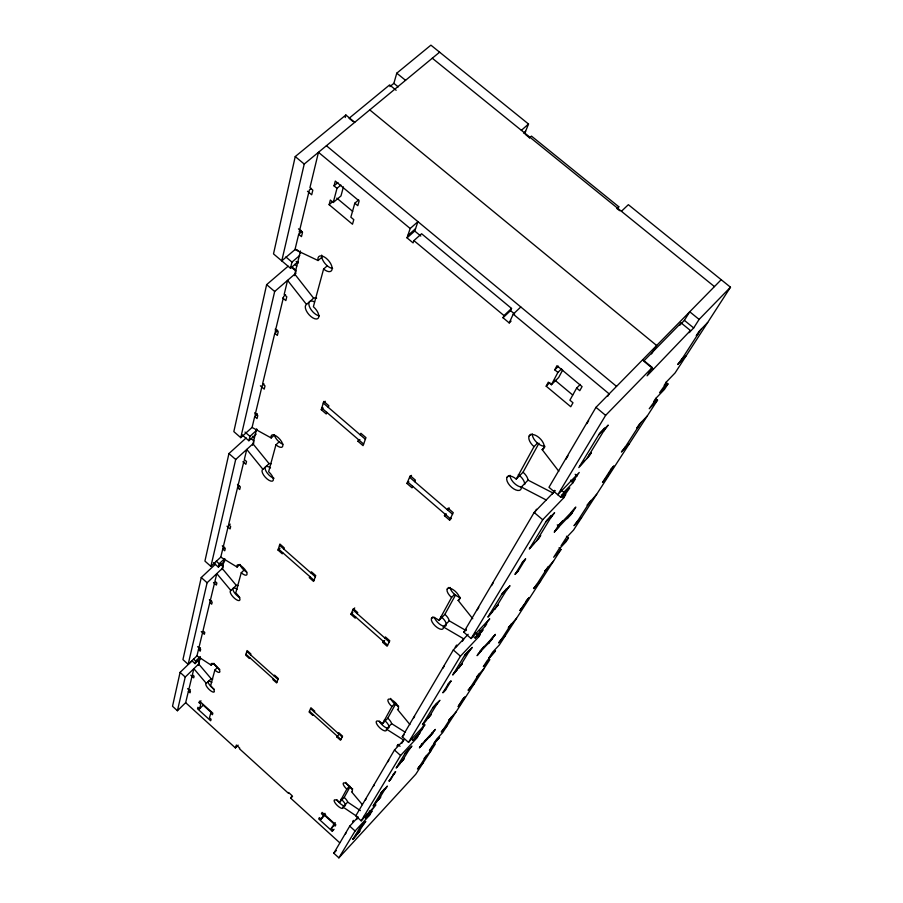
<?xml version="1.0" encoding="UTF-8"?>
<svg xmlns="http://www.w3.org/2000/svg" width="903" height="903" viewBox="0 0 903 903"><rect width="100%" height="100%" fill="white"/><g stroke="black" fill="none" stroke-linecap="round" stroke-linejoin="round"><path stroke-width="1.35" d="M192.395 660.499L180.081 672.385L172.518 706.27L177.417 710.74L185.657 702.681L188.388 691.326L190.273 689.497M215.49 564.161L201.256 577.536L182.937 659.608L188.174 664.348L196.944 655.883L198.468 649.596L200.443 647.688M246.214 437.91L228.933 453.566L204.925 561.09L210.896 566.395L220.783 557.117L222.736 549.001L224.599 547.263M288.147 266.193L266.633 284.648L233.832 431.611L240.762 437.662L252.072 427.435L254.702 416.565L257.434 414.093M354.744 122.323L345.86 114.997L295.236 156.569L273.507 253.89L281.77 260.888L295.394 249.251M177.417 710.74L185.228 677.047L199.371 663.355M188.174 664.348L207.103 582.751L223.131 567.637M210.896 566.395L235.694 459.492L253.991 442.854M240.762 437.662L274.67 291.488L296.139 272.966M281.77 260.888L304.232 164.064L439.603 52.182M188.58 690.535L192.215 675.489M191.978 660.815L195.082 663.626L195.691 661.064L200.342 656.571M198.683 648.704L202.769 631.773M211.573 600.856L209.823 602.515L202.994 630.836L204.8 632.461L204.349 634.312L201.256 631.536M210.072 601.511L214.7 582.311M213.469 562.727L218.368 567.095L219.169 563.799L224.655 558.641M223.018 547.861L228.312 525.896L230.22 524.124M239.532 485.814L237.545 487.643L228.606 524.688L230.671 526.517L230.084 528.932L226.992 526.201M237.861 486.322L243.979 460.97M242.049 434.806L248.867 440.743L249.928 436.352L257.231 429.726M277.752 330.667L274.805 333.252L262.604 383.786L265.019 385.874L264.229 389.137L260.38 385.807M282.391 261.396L290.484 268.259L291.974 262.107L299.762 255.425M301.884 231.552L298.69 234.272L294.988 249.589L318.093 260.538A9.515 4.741 49.9 0 1 324.482 257.073A9.515 4.741 49.9 0 1 332.135 268.846A9.515 4.741 49.9 0 1 323.601 269.026L313.375 306.738A9.086 4.357 49.2 0 1 318.499 317.833A9.086 4.357 49.2 0 1 309.007 314.673A9.086 4.357 49.2 0 1 306.489 304.435L287.56 280.359L284.163 294.48L286.793 296.726L285.845 300.597L282.695 297.922M198.355 665.353L200.037 658.524M221.946 569.635L224.644 558.697M252.614 445.202L256.655 428.79M294.401 275.641L300.473 251.023M519.993 610.507L528.786 597.989L520.105 610.484M345.217 117.503L345.86 114.997M199.574 708.776L200.782 704.171L199.123 702.669L199.529 701.112L212.86 713.201L212.419 714.736L210.76 713.223L209.473 717.772L211.121 719.273L210.692 720.775L197.52 708.799L197.915 707.275L199.574 708.776L203.277 705.119M358.694 199.868L354.811 203.198L350.861 217.194L353.795 219.643L352.486 224.226L329.121 204.688L330.329 200.037L333.263 202.486L340.984 195.928L343.411 186.898M333.263 202.486L336.988 188.343L334.031 185.871L335.284 181.074L359.146 200.94L357.791 205.681L354.811 203.198M217.307 667.678L214.858 670.071L210.613 685.749A5.858 1.851 45.5 0 1 214.225 691.901A5.858 1.851 45.5 0 1 208.367 688.684A5.858 1.851 45.5 0 1 206.358 683.424L193.852 668.694L192.418 674.665L194.111 676.2L193.716 677.848L190.804 675.218M244.002 570.143L241.248 572.762L235.773 592.932A6.637 2.37 46.1 0 1 239.78 600.19A6.637 2.37 46.1 0 1 233.064 596.883A6.637 2.37 46.1 0 1 230.908 590.528L216.799 573.608L214.959 581.25L216.878 582.977L216.37 585.076L213.492 582.503M279.095 441.917L275.934 444.807L268.642 471.727A7.664 3.149 47.2 0 1 273.146 480.531A7.664 3.149 47.2 0 1 265.268 477.202A7.664 3.149 47.2 0 1 262.931 469.3L246.767 449.423L244.318 459.571L246.553 461.512L245.864 464.3L242.907 461.715M389.882 86.62L393.866 83.336L396.778 73.177L430.912 45.15L528.526 124.027L524.598 133.779M282.662 552.636L282.289 553.832L278.034 550.085L279.896 544.035L284.174 547.805L283.802 549.013M326.762 412.344L326.243 413.98L321.254 409.68L323.793 401.406L328.839 405.74L328.308 407.4M249.679 657.565L249.386 658.49L245.684 655.16L247.106 650.544L250.831 653.885L250.549 654.81M185.657 702.681L235.401 747.921L236.372 745.043L239.679 748.056L239.442 748.768L288.317 793.195L288.621 792.518L291.974 795.577L290.743 798.241L339.663 842.713M407.027 237.861L410.176 228.504L417.942 221.653L414.748 231.033L407.027 237.861L413.089 242.907L413.89 240.593L421.599 233.742L511.538 308.431L510.534 310.621L503.016 317.754L509.213 322.924L511.087 321.129M273.237 678.706L272.92 679.598L276.645 682.95L278.271 678.48L274.523 675.117L274.196 676.02M309.74 576.498L309.323 577.672L313.601 581.442L315.734 575.595L311.422 571.791L310.993 572.976M360.297 434.896L360.884 433.282L365.963 437.65L363.051 445.653L358.006 441.319L358.581 439.716M355.726 617.031L355.24 618.149L350.917 614.333L353.333 608.701L357.69 612.539L357.193 613.668M412.705 486.299L412.039 487.823L406.948 483.444L410.255 475.712L415.391 480.136L414.714 481.683M313.228 714.578L312.856 715.424L309.097 712.049L310.925 707.76L314.718 711.158L314.346 712.015M503.016 317.754L503.998 315.576L511.538 308.431M509.213 322.924L513.231 314.154L520.794 306.975M338.354 733.541L338.76 732.705L342.564 736.126L340.521 740.257L336.74 736.859L337.135 736.035M384.87 638.037L385.4 636.942L389.791 640.814L387.105 646.232L382.748 642.394L383.278 641.311M451.41 518.288L449.581 520.139L444.445 515.715L445.168 514.225M449.581 520.139L453.272 512.69L448.08 508.231L447.346 509.743L449.197 507.892M529.44 137.922L531.472 136.116L618.781 206.753L617.607 209.056L619.605 210.681M525.58 558.957L522.498 562.151L515.082 574.41L518.198 571.035L525.58 558.957L522.352 562.377M580.302 384.396L576.645 388.076L569.895 400.187L572.987 402.772L570.764 406.734L546.191 386.191L548.313 382.15L551.394 384.723L558.686 377.488L562.637 370.083M551.394 384.723L557.896 372.454L554.781 369.858L556.97 365.692L582.074 386.597L579.771 390.694L576.645 388.076M334.042 829.293L332.248 831.223L318.703 818.908L319.38 817.61L321.073 819.156L324.956 813.31M356.595 819.574L358.028 817.159L343.027 807.068A5.971 1.908 43.7 0 1 338.907 806.853A5.971 1.908 43.7 0 1 334.121 800.397A5.971 1.908 43.7 0 1 339.551 802.383L346.808 789.12L349.179 786.581M401.903 743.214L403.743 740.11L386.439 729.139A6.761 2.449 43.7 0 1 381.551 729.285A6.761 2.449 43.7 0 1 376.201 721.802A6.761 2.449 43.7 0 1 382.556 723.709L391.925 706.575L394.588 703.764M462.404 641.254L463.803 638.884L443.373 626.942A7.8 3.273 43.9 0 1 437.402 627.687A7.8 3.273 43.9 0 1 431.352 618.803A7.8 3.273 43.9 0 1 438.982 620.485L451.556 597.493L454.57 594.366M552.963 492.993L528.052 480.136L521.313 487.033A9.233 4.594 44.4 0 1 513.717 488.862A9.233 4.594 44.4 0 1 506.775 477.947A9.233 4.594 44.4 0 1 516.268 479.098L534.012 446.635L537.499 443.113M339.551 802.383L344.212 797.405L350.217 786.479M382.556 723.709L387.759 718.212L395.886 703.437M438.982 620.485L444.874 614.367L455.586 594.896M516.268 479.098L523.04 472.224L538.989 443.226M332.248 831.223L332.959 829.959L331.266 828.412L335.216 822.622M393.098 774.503L395.525 771.76L389.103 781.084L395.604 771.715M602.662 482.123L605.597 479.03L613.927 466.004L610.947 469.255L602.504 482.484L606.094 478.251M442.955 692.68L445.608 689.892L451.026 680.975L448.272 683.966L442.955 692.68L445.71 689.734M559.013 547.816L560.989 549.509L499.325 644.956L492.677 652.079L488.895 657.948L495.499 650.871L487.033 660.861L483.342 666.595L489.866 659.574L442.662 732.638L436.68 739.105L433.745 743.677L439.682 737.243L432.289 745.934L429.41 750.416L435.302 744.027L415.775 774.243L338.885 857.85L333.794 853.211L349.732 826.132L358.028 817.159M403.743 740.11L394.476 750.032L355.737 815.894L361.2 820.838L375.908 804.912L365.839 817.926L364.044 816.301M410.989 738.473L413.043 740.291L421.633 730.143L422.728 728.349L420.99 730.222L424.952 724.714L408.506 742.356L402.253 736.792L453.317 649.968L468.149 634.301M473.149 636.254L475.192 638.049L477.371 634.482L485.261 626.106L486.74 623.691L484.764 625.779L486.254 623.352L489.731 618.803L471.084 638.545L463.781 632.168L534.158 512.475L555.21 490.679M721.204 279.704L595.98 407.332L548.968 487.293L560.774 497.282L569.804 487.88L563.483 496.898L561.35 495.092M345.465 833.875L346.21 832.6M352.621 821.719L353.4 820.387M365.365 800.058L366.212 798.624M373.436 786.355L374.316 784.842M387.861 761.827L388.821 760.202M413.506 718.257L414.612 716.384M443.012 668.13L444.287 665.962M456.546 645.137L455.202 647.428L457.132 645.385M477.315 609.852L478.793 607.324M491.582 585.595L493.173 582.909M534.632 512.452L536.517 509.247M565.865 459.39L567.987 455.778M586.916 423.62L588.632 420.708M607.775 396.236L609.175 393.889L513.231 314.154M552.376 493.997L554.532 490.363M338.885 857.85L355.082 830.986L369.553 815.296L370.388 813.93L368.605 812.316M361.2 820.838L400.582 755.495L416.746 738.135L417.829 736.374L416.102 738.225L419.985 732.83L413.043 740.291M408.506 742.356L460.44 656.199L478.725 636.807L480.159 634.459L478.206 636.525L479.651 634.166L483.06 629.707L475.192 638.049M471.084 638.545L542.703 519.744L563.698 497.869L565.718 494.562L563.483 496.898M642.755 359.665L652.259 367.498L605.62 415.369L557.772 494.742L579.241 472.45L572.739 481.728L570.809 480.103M560.774 497.282L563.844 492.225L572.92 482.789L575.008 479.369L572.739 481.728M356.132 835.591L352.734 839.497L360.06 827.441L363.13 824.112L362.724 824.778M376.732 801.808L373.12 805.961L381.393 792.36L384.633 788.861L384.17 789.606M400.029 763.599L396.18 768.024L405.582 752.56L409.003 748.88L408.483 749.727M426.588 720.041L422.469 724.782L433.259 707.038L436.883 703.155L436.296 704.137M457.155 669.913L452.719 675.015L465.214 654.461L469.086 650.352L468.397 651.492M492.699 611.624L487.902 617.144L502.553 593.045L506.685 588.688L505.872 590.02M534.553 542.985L529.327 549.001L546.744 520.365L551.169 515.737L550.209 517.317M584.557 460.993L578.812 467.596L599.852 432.988L604.626 428.067L603.452 429.986M357.633 833.954L364.259 823.118M367.058 813.998L368.842 815.601L372.07 811.187L365.839 817.926M378.312 800.092L385.784 787.867M401.7 761.793L410.199 747.898M428.361 718.145L438.102 702.195M459.04 667.915L470.316 649.438M494.709 609.502L507.926 587.853M536.709 540.728L552.41 515.015M586.871 458.589L605.834 427.537M651.492 353.92L656.639 345.499L369.756 109.906M464.695 697.432C463.736 696.789 454.288 712.253 460.677 703.663M652.259 367.498L647.101 375.806L690.445 330.532L681.11 322.924L643.692 361.098L653.129 368.864M681.11 322.924L679.79 325.046L684.384 320.362L689.734 311.772L699.114 319.414L693.685 327.947L689.102 332.654L690.445 330.532M421.949 743.835L419.41 747.887L423.135 743.62M424.658 741.182L425.178 740.358M481.333 650.77L477.077 655.668L484.008 646.492L483.342 647.564M561.971 522.115L562.896 520.647L558.788 524.948L554.239 532.228L559.228 526.494L557.286 524.846M613.758 466.377L610.789 469.492M430.065 736.148L429.546 736.961L435.336 729.398L421.441 744.648M431.611 733.676L432.131 732.852M489.087 642.485L488.41 643.557L495.386 634.346L491.119 639.256M568.021 517.238L567.107 518.706L571.136 514.462L575.798 507.08L570.809 512.836M462.347 699.972L464.989 696.981L458.058 706.62M418.902 767.415L426.555 755.54L430.923 750.799M442.763 730.369L451.376 717.005M469.684 688.583L479.425 673.446M500.262 641.107L511.403 623.815M535.31 586.69L548.155 566.734M575.888 523.684L590.878 500.409M623.42 449.886L641.13 422.39M679.857 362.261L701.1 329.29M523.074 606.951L520.094 610.304M566.452 536.235L568.461 537.94L565.955 541.834L558.573 549.656L553.674 557.275L560.989 549.509M655.476 398.381L657.542 400.085L573.563 530.05L566.113 537.951L561.068 545.784L568.461 537.94M665.85 382.24L667.96 383.978L664.45 389.407L656.075 398.121L653.783 401.688L655.871 399.51L649.234 408.743L657.542 400.085M621.411 211.291L628.364 204.688L730.482 287.21L675.083 372.939L666.606 381.743L664.236 385.423L666.358 383.222L659.551 392.715L667.96 383.978M426.555 755.54L424.162 758.576L425.618 756.996M363.446 824.439L365.783 821.459L359.665 828.096M358.412 832.679L359.925 831.042L353.118 838.864M419.805 766.015L417.468 768.984L423.202 762.742M379.192 798.647L380.784 796.931L373.56 805.25M443.779 728.789L441.251 732.006L447.29 725.47M333.794 853.211L336.288 850.524M368.842 815.601L370.388 813.93M419.918 747.086L433.248 732.705M389.137 780.993L391.597 778.352M380.942 793.105L387.398 786.118L384.87 789.357M455.97 712.038L448.791 720.301L450.326 718.641M405.063 753.407L411.892 746.059L409.149 749.592M484.279 668.231L476.615 677.036L478.24 675.297M402.704 760.168L404.375 758.362L396.677 767.211M470.824 686.799L468.093 690.298L474.436 683.458M343.027 807.068L347.678 802.09A5.96 1.919 43.7 0 0 344.212 797.405M429.512 716.271L431.284 714.363L423.033 723.856M501.571 639.076L498.58 642.913L505.285 635.723M331.266 828.412L333.06 826.482M479.73 651.413L494.697 635.441M477.732 654.607L492.654 638.681M402.253 736.792L404.138 734.782M432.661 708.008L439.908 700.265L436.905 704.148M516.516 618.329L508.321 627.754L510.037 625.926M398.754 744.411L397.038 746.239L398.042 744.524L400.063 746.318M460.361 665.748L462.257 663.728L453.374 673.943M536.822 584.343L533.526 588.587L540.626 581.024M321.073 819.156L325.577 814.348M448.159 684.135L450.947 681.167M526.077 601.026L528.695 598.226M464.537 655.589L472.246 647.395L468.939 651.706M553.584 560.966L544.769 571.102L546.586 569.183M496.266 606.963L498.275 604.829L488.67 615.891M577.649 520.952L574.003 525.681L581.543 517.712M386.439 729.139L391.631 723.642A6.75 2.472 43.7 0 0 387.759 718.212M463.781 632.168L466.456 629.346M501.752 594.377L509.981 585.686L506.301 590.517M596.646 494.336L587.108 505.296L589.038 503.276M557.873 526.415L574.861 508.57M555.142 530.783L572.062 512.994M515.195 574.116L518.333 570.809M538.549 537.725L540.705 535.468L538.865 538.481L530.23 547.523M625.497 446.669L621.411 451.997L629.436 443.576M290.743 798.241L292.549 796.356M336.74 736.859L338.399 735.121M443.373 626.942L449.242 620.812L466.072 630.587M545.773 521.945L554.611 512.712L550.48 518.187M647.282 415.978L639.076 424.545L636.897 427.92L638.952 425.776M472.766 618.736L458.137 600.427L460.406 598.068M589.083 454.965L591.409 452.561L589.185 456.196L579.907 465.813M682.341 358.412L677.713 364.496L686.291 355.601M431.51 618.352L432.988 616.828M603.497 431.374L608.216 425.087L598.689 434.907M698.482 333.354L696.281 335.623L698.899 331.559L707.681 322.506M447.211 589.038L448.735 587.469M382.748 642.394L384.622 640.475M699.114 319.414L730.482 287.21M558.81 471.298L542.161 449.592L544.78 446.94M235.401 747.921L238.144 745.156M507.012 477.337L508.705 475.621M444.445 515.715L446.274 513.875M354.744 607.933L352.847 609.83L389.249 641.898M350.917 614.333L352.802 612.448M529.169 435.957L530.919 434.185M554.781 369.858L558.46 366.212M557.896 372.454L561.576 368.808M546.191 386.191L549.837 382.579M199.123 702.669L200.997 700.83M406.948 483.444L408.799 481.626M206.358 683.424L211.167 678.729A5.847 1.874 45.5 0 1 212.702 679.112M196.944 655.883L211.189 665.172L212.826 663.57M411.52 475.384L409.59 477.269L452.527 514.191M195.082 663.626L200.635 658.253M230.908 590.528L236.293 585.392A6.626 2.393 46.1 0 1 238.065 585.697M278.034 550.085L279.953 548.245M220.783 557.117L237.105 567.05L239.882 564.42M616.794 208.638L618.781 206.753M358.006 441.319L359.879 439.547M218.368 567.095L224.745 561.09M262.931 469.3L269.071 463.645A7.642 3.172 47.2 0 1 271.171 463.781M321.254 409.68L323.15 407.942M325.261 401.259L323.285 403.077L365.376 439.264M252.072 427.435L271.216 437.966L274.377 435.077M248.867 440.743L256.147 434.14M256.779 413.484L255.064 415.03L262.209 385.423L263.969 383.854M521.381 130.325L528.526 124.027M407.806 235.536L415.538 228.696M523.548 133.147L525.58 131.353M277.086 329.832L275.234 331.446L283.689 296.421L285.585 294.784M306.489 304.435L313.623 298.182A9.064 4.391 49.2 0 1 316.648 298.159M323.601 269.026L327.281 265.821M318.093 260.538L321.784 257.344M290.484 268.259L298.238 261.599M329.121 204.688L332.97 201.425M301.207 230.412L299.209 232.105L309.357 190.048L311.422 188.321M336.988 188.343L340.894 185.047M334.031 185.871L337.936 182.575M521.313 487.033L546.225 499.98M391.631 723.642L405.47 732.378M347.678 802.09L360.365 810.601M432.289 58.221L714.442 286.59M525.58 134.57L529.497 137.741M396.778 73.177L405.549 80.322M393.866 83.336L398.212 86.891M684.384 320.362L693.685 327.947M396.157 90.266L389.611 84.916L349.077 118.282L353.005 121.51M326.412 145.733L616.535 386.382M414.748 231.033L420.798 236.055M510.534 310.621L514.654 314.052M410.176 228.504L318.466 152.302L309.921 187.7L312.833 190.127L311.693 194.788L307.483 191.278M413.89 240.593L503.998 315.576M295.236 156.569L304.232 164.064M595.98 407.332L605.62 415.369M336.819 198.152L352.723 211.426M554.532 379.858L572.66 394.983M298.464 228.865L302.539 232.285L301.478 236.62L298.69 234.272M575.177 474.289L577.119 475.926M296.635 249.465L300.699 252.896M571.001 481.175L572.92 482.789M296.15 261.452L298.159 263.157M294.739 264.376L296.76 266.08M285.867 256.937L291.974 262.107M560.955 489.787L563.844 492.225M291.748 266.735L295.755 270.132M291.172 267.006L296.161 271.239M561.576 496.074L563.698 497.869M266.633 284.648L274.67 291.488M534.158 512.475L542.703 519.744M275.167 329.189L278.226 331.807L277.345 335.431L274.805 333.252M321.761 408.032L363.627 444.062M407.603 481.909L450.315 518.661M254.669 412.806L257.784 415.515L257.028 418.586L254.702 416.565M479.561 630.317L481.604 632.089M252.445 436.318L254.386 438M245.029 432.085L249.928 436.352M475.305 632.676L477.371 634.482M250.774 438.373L254.059 441.07M476.694 635.046L478.725 636.807M228.933 453.566L235.694 459.492M453.317 649.968L460.44 656.199M237.466 484.369L240.345 486.898L239.701 489.539L237.545 487.643M279.524 545.243L315.305 576.769M278.406 548.877L314.03 580.279M351.402 613.216L387.635 645.16M222.285 545.818L225.298 548.493L224.745 550.785L222.736 549.001M221.122 564.194L223.064 565.921M219.847 563.72L222.759 566.316M216.212 561.169L219.169 563.799M201.256 577.536L207.103 582.751M394.476 750.032L400.582 755.495M209.372 599.671L212.194 602.188L211.697 604.197L209.823 602.515M246.824 651.469L277.943 679.383M310.564 708.618L342.158 736.95M245.966 654.246L276.973 682.058M309.458 711.203L340.928 739.433M197.633 646.683L200.658 649.404L200.229 651.176L198.468 649.596M369.44 810.95L371.223 812.565M197.046 660.465L199.1 662.328M193.614 659.19L195.691 661.064M180.081 672.385L185.228 677.047M349.732 826.132L355.082 830.986M187.587 688.673L190.431 691.258L190.048 692.827L188.388 691.326M203.164 705.164L211.257 712.523M324.233 815.059L334.652 824.518M323.15 815.251L321.434 813.693L322.134 812.384L335.848 824.823L335.115 826.121L333.41 824.563M198.683 664.021L211.167 678.729M362.374 804.652L351.549 791.784A6.14 2.02 43.7 0 0 350.014 786.682A6.14 2.02 43.7 0 0 343.445 782.991A6.14 2.02 43.7 0 0 346.808 789.12M222.228 568.484L236.293 585.392M409.917 724.545L397.444 709.386A6.987 2.619 43.8 0 0 395.898 703.211A6.987 2.619 43.8 0 0 388.256 699.306A6.987 2.619 43.8 0 0 391.925 706.575M252.964 443.791L269.071 463.645M294.773 274.151L313.623 298.182M444.874 614.367A7.788 3.307 43.9 0 1 449.242 620.812M523.04 472.224A9.211 4.628 44.3 0 1 528.052 480.136M332.62 268.428A9.504 4.763 50 0 1 324.956 263.45A9.504 4.763 50 0 1 321.671 255.109M319.38 315.847A9.075 4.368 49.2 0 1 309.311 306.275A9.075 4.368 49.2 0 1 314.537 301.918M271.216 437.966A7.958 3.386 47.5 0 1 276.318 436.093A7.958 3.386 47.5 0 1 282.876 445.585A7.958 3.386 47.5 0 1 275.934 444.807M282.989 444.265A7.946 3.398 47.5 0 1 274.309 434.783M274.049 478.274A7.653 3.16 47.2 0 1 265.38 469.707A7.653 3.16 47.2 0 1 270.516 467.935M237.105 567.05A6.852 2.528 46.3 0 1 241.338 566.079A6.852 2.528 46.3 0 1 247.072 574.003A6.852 2.528 46.3 0 1 241.248 572.762M246.869 572.118A6.852 2.54 46.3 0 1 239.984 564.725M239.803 597.526A6.626 2.382 46.1 0 1 233.053 590.133A6.626 2.382 46.1 0 1 237.083 589.253M211.189 665.172A6.028 1.964 45.6 0 1 214.79 664.755A6.028 1.964 45.6 0 1 219.892 671.55A6.028 1.964 45.6 0 1 214.858 670.071M219.813 669.495A6.016 1.964 45.6 0 1 213.864 663.299M214.316 689.26A5.858 1.862 45.5 0 1 208.333 682.77A5.858 1.862 45.5 0 1 211.799 682.386M341.063 799.2A5.96 1.908 43.7 0 1 345.409 804.776A5.96 1.908 43.7 0 1 342.293 805.104A5.96 1.908 43.7 0 1 336.932 799.629M352.734 788.962A6.129 2.02 43.7 0 1 345.849 782.348M388.662 727.999A6.75 2.461 43.7 0 1 384.001 726.441A6.75 2.461 43.7 0 1 379.283 721.125M384.226 720.176A6.75 2.461 43.7 0 1 389.08 727.366M398.697 706.349A6.976 2.63 43.8 0 1 390.683 698.403M440.833 616.546A7.8 3.285 43.9 0 1 446.364 624.458A7.8 3.285 43.9 0 1 440.969 625.045A7.8 3.285 43.9 0 1 434.377 617.246M451.556 597.493A8.104 3.533 44 0 1 447.527 588.621A8.104 3.533 44 0 1 456.658 592.695A8.104 3.533 44 0 1 458.137 600.427M460.203 597.312A8.093 3.544 44 0 1 453.837 593.677A8.093 3.544 44 0 1 450.044 587.458M522.51 486.999A9.222 4.617 44.4 0 1 514.417 483.376A9.222 4.617 44.4 0 1 510.048 475.294M518.345 474.639A9.222 4.617 44.4 0 1 524.699 484.527M534.012 446.635A9.651 5.023 44.6 0 1 529.598 435.359A9.651 5.023 44.6 0 1 540.908 439.456A9.651 5.023 44.6 0 1 542.161 449.592M544.87 446.206A9.64 5.046 44.6 0 1 536.517 442.222A9.64 5.046 44.6 0 1 532.285 433.925"/></g></svg>
